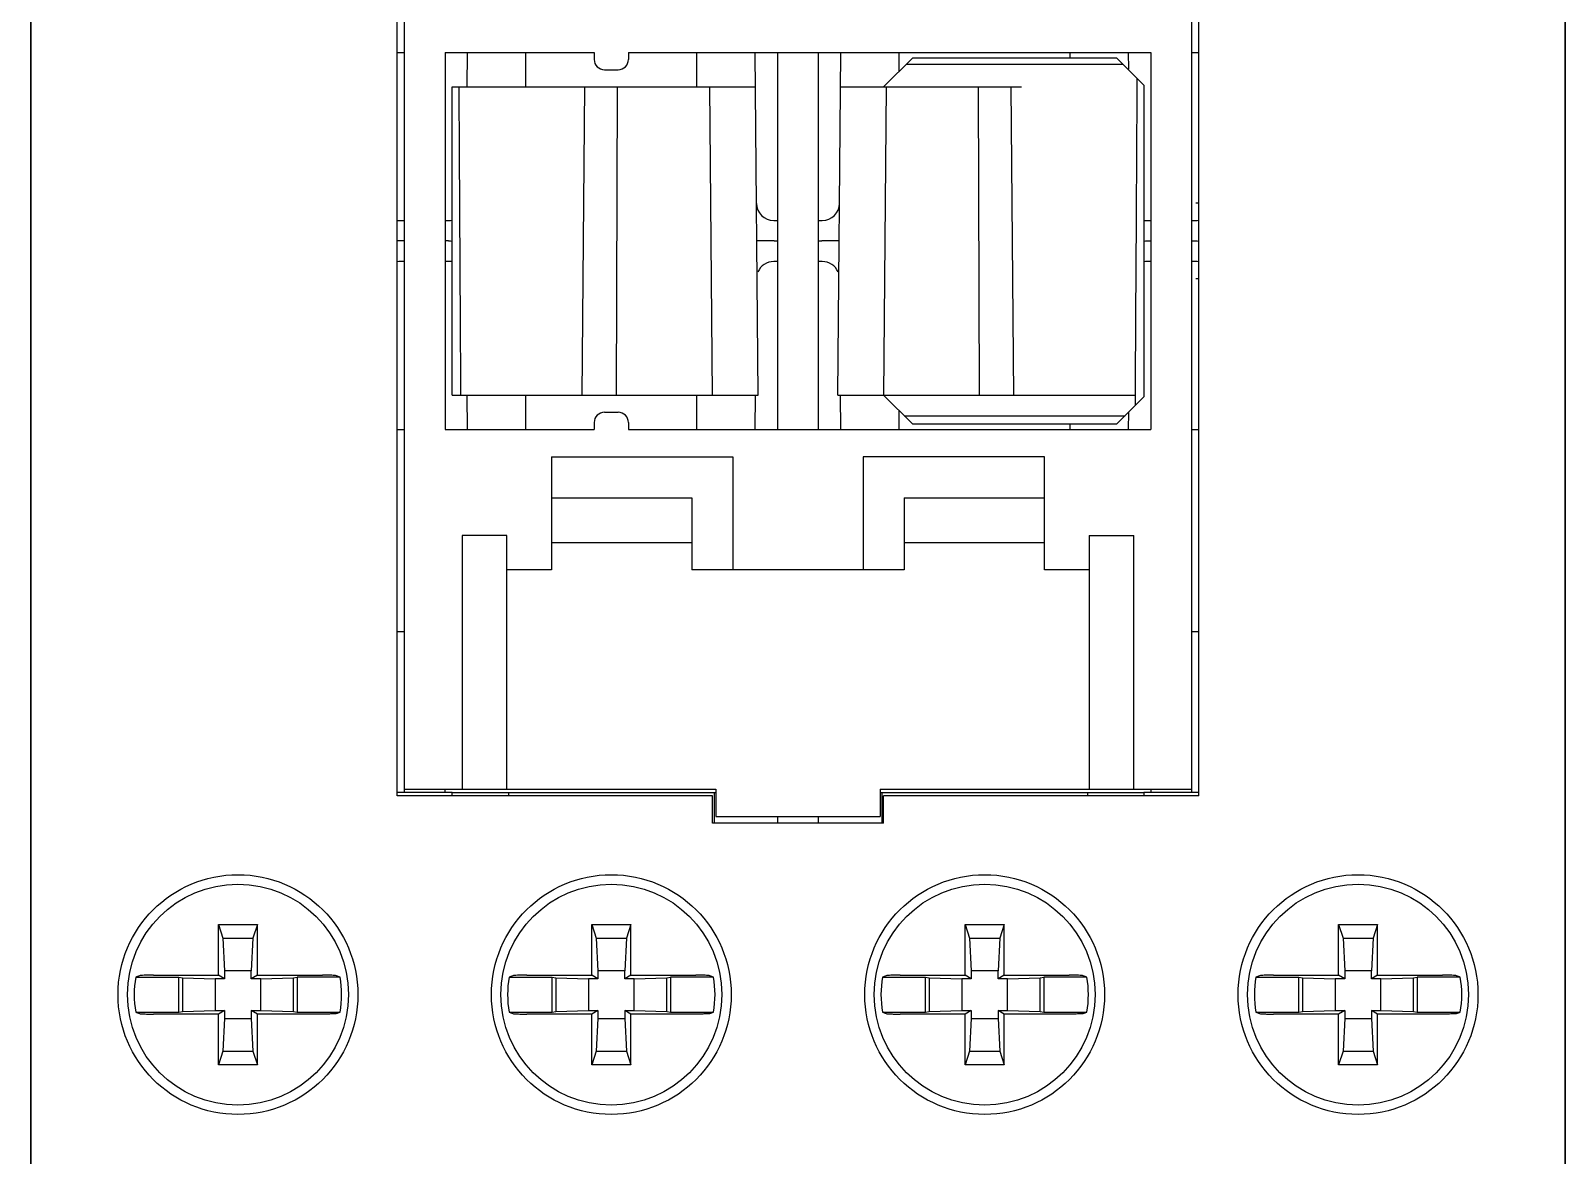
# Model space of a CAD drawing. Header units: millimetres. Extents: x 12275 to 14043, y 11466 to 13479.
# Drawn here: x 12980.82 to 13015.46, y 12927.78 to 12953.16 of the extents above; entities that cross this region are included whole.
import ezdxf

# ---------------------------------------------------------------- set-up
doc = ezdxf.new("R2010")
doc.units = ezdxf.units.MM

msp = doc.modelspace()

# ---------------------------------------------------------------- linework, layer by layer
at = {"color": 0, "linetype": 'Continuous'}
for p, q in [((12980.82408, 12926.38279), (12980.82408, 12970.44953)), ((12980.82408, 12970.44953), (12980.82408, 12926.38279)), ((13015.459, 12926.38279), (13015.459, 12970.44953)), ((13015.459, 12970.44953), (13015.459, 12926.38279)), ((12989.09626, 12935.89193), (12989.09626, 12960.94039)), ((12989.25088, 12960.86308), (12989.25088, 12935.96924)), ((13007.0322, 12935.96924), (13007.0322, 12960.86308)), ((13007.18682, 12935.89193), (13007.18682, 12960.94039)), ((12989.09626, 12952.66822), (12989.25088, 12952.66822)), ((12990.1786, 12952.66822), (12990.1786, 12944.16411)), ((12990.1786, 12952.66822), (12993.54159, 12952.66822)), ((12990.67282, 12951.89512), (12990.67957, 12952.66822)), ((12991.99539, 12951.89512), (12991.99539, 12952.66822)), ((12993.54159, 12952.66822), (12993.54159, 12952.5136)), ((12994.31469, 12952.66822), (12994.31469, 12952.5136)), ((12994.31469, 12952.66822), (13006.10448, 12952.66822)), ((12995.86089, 12951.89512), (12995.86089, 12952.66822)), ((12997.24418, 12944.93721), (12997.17671, 12952.66822)), ((12997.67768, 12952.66822), (12997.67768, 12944.16411)), ((12998.6054, 12944.16411), (12998.6054, 12952.66822)), ((12999.0389, 12944.93721), (12999.10637, 12952.66822)), ((13000.07429, 12951.89512), (13000.73143, 12952.55225)), ((13000.42219, 12952.24301), (13000.42219, 12952.66822)), ((13000.73143, 12952.55225), (13005.33138, 12952.55225)), ((13004.28769, 12952.55225), (13004.28769, 12952.66822)), ((13005.94986, 12951.93377), (13005.33138, 12952.55225)), ((13005.6068, 12952.29182), (13005.60351, 12952.66822)), ((13006.10448, 12952.66822), (13006.10448, 12944.16411)), ((13007.0322, 12952.66822), (13007.18682, 12952.66822)), ((12993.77352, 12952.28167), (12994.08276, 12952.28167)), ((13005.48201, 12952.40162), (13000.5808, 12952.40162)), ((12990.33322, 12944.93721), (12990.33322, 12951.89512)), ((12990.33322, 12951.89512), (12997.18346, 12951.89512)), ((12993.27101, 12944.93721), (12993.33173, 12951.89512)), ((12994.04411, 12944.93721), (12994.06926, 12951.89512)), ((12996.20879, 12944.93721), (12996.14807, 12951.89512)), ((12999.09962, 12951.89512), (13003.18328, 12951.89512)), ((13000.13501, 12951.89512), (13000.07429, 12944.93721)), ((13002.23897, 12944.93721), (13002.21382, 12951.89512)), ((13003.01208, 12944.93721), (13002.95135, 12951.89512)), ((13005.94986, 12951.93377), (13005.94986, 12944.89856)), ((13007.18682, 12949.26596), (13007.11692, 12949.26657)), ((12989.09626, 12948.88002), (12989.25088, 12948.88002)), ((12990.1786, 12948.88002), (12990.26332, 12948.88002)), ((12997.59296, 12948.88002), (12997.67768, 12948.88002)), ((12998.6054, 12948.88002), (12998.69012, 12948.88002)), ((13005.94986, 12948.88002), (13006.10448, 12948.88002)), ((13007.0322, 12948.88002), (13007.11692, 12948.88002)), ((12989.25088, 12948.41616), (12989.17356, 12948.41616)), ((12990.25593, 12948.41616), (12990.1786, 12948.41616)), ((12997.60036, 12948.41616), (12997.21382, 12948.41616)), ((12997.60036, 12948.41616), (12997.67768, 12948.41616)), ((12998.6054, 12948.41616), (12998.68273, 12948.41616)), ((12999.06926, 12948.41616), (12998.68273, 12948.41616)), ((13006.02715, 12948.41616), (13006.10448, 12948.41616)), ((13007.0322, 12948.41616), (13007.10952, 12948.41616)), ((12989.25088, 12947.9523), (12989.16617, 12947.9523)), ((12990.33322, 12947.9523), (12990.1786, 12947.9523)), ((12997.67768, 12947.9523), (12997.59296, 12947.9523)), ((12998.69012, 12947.9523), (12998.6054, 12947.9523)), ((13006.10448, 12947.9523), (13006.01976, 12947.9523)), ((13007.11692, 12947.9523), (13007.0322, 12947.9523)), ((13007.11692, 12947.56575), (13007.18682, 12947.56636)), ((12990.33322, 12944.93721), (12997.24418, 12944.93721)), ((12990.67957, 12944.16411), (12990.67282, 12944.93721)), ((12991.99539, 12944.16411), (12991.99539, 12944.93721)), ((12995.86089, 12944.16411), (12995.86089, 12944.93721)), ((12997.17671, 12944.16411), (12997.18346, 12944.93721)), ((12999.0389, 12944.93721), (13005.75658, 12944.93721)), ((12999.10637, 12944.16411), (12999.09962, 12944.93721)), ((13000.73143, 12944.28007), (13000.07429, 12944.93721)), ((13005.33138, 12944.28007), (13005.94986, 12944.89856)), ((13005.758, 12944.70669), (13005.75658, 12944.93721)), ((12993.77352, 12944.55066), (12994.08276, 12944.55066)), ((13000.42219, 12944.16411), (13000.42219, 12944.58932)), ((13000.54101, 12944.4705), (13005.5218, 12944.4705)), ((13005.60351, 12944.16411), (13005.60693, 12944.55562)), ((12989.09626, 12944.16411), (12989.25088, 12944.16411)), ((12990.1786, 12944.16411), (12993.54159, 12944.16411)), ((12993.54159, 12944.31873), (12993.54159, 12944.16411)), ((12994.31469, 12944.31873), (12994.31469, 12944.16411)), ((12994.31469, 12944.16411), (13006.10448, 12944.16411)), ((13005.33138, 12944.28007), (13000.73143, 12944.28007)), ((13004.28769, 12944.16411), (13004.28769, 12944.28007)), ((13007.0322, 12944.16411), (13007.18682, 12944.16411)), ((12992.57522, 12943.54563), (12992.57522, 12940.9944)), ((12992.57522, 12943.54563), (12996.67265, 12943.54563)), ((12996.67265, 12943.54563), (12996.67265, 12940.9944)), ((12999.61043, 12943.54563), (12999.61043, 12940.9944)), ((13003.70787, 12943.54563), (12999.61043, 12943.54563)), ((13003.70787, 12940.9944), (13003.70787, 12943.54563)), ((12992.57522, 12942.61791), (12995.74493, 12942.61791)), ((12995.74493, 12942.61791), (12995.74493, 12940.9944)), ((13000.53815, 12942.61791), (13000.53815, 12940.9944)), ((13000.53815, 12942.61791), (13003.70787, 12942.61791)), ((12990.56515, 12941.7675), (12990.56515, 12936.04655)), ((12991.57018, 12941.7675), (12990.56515, 12941.7675)), ((12991.57018, 12936.04655), (12991.57018, 12941.7675)), ((13004.7129, 12941.7675), (13004.7129, 12936.04655)), ((13004.7129, 12941.7675), (13005.71793, 12941.7675)), ((13005.71793, 12936.04655), (13005.71793, 12941.7675)), ((12992.57522, 12941.61288), (12995.74493, 12941.61288)), ((13000.53815, 12941.61288), (13003.70787, 12941.61288)), ((12992.57522, 12940.9944), (12991.57018, 12940.9944)), ((13000.53815, 12940.9944), (12995.74493, 12940.9944)), ((13004.7129, 12940.9944), (13003.70787, 12940.9944)), ((12989.09626, 12939.60282), (12989.25088, 12939.60282)), ((13007.0322, 12939.60282), (13007.18682, 12939.60282)), ((12990.33322, 12935.96924), (12989.09626, 12935.96924)), ((12996.20879, 12935.89193), (12989.09626, 12935.89193)), ((12989.25088, 12936.04655), (12996.2861, 12936.04655)), ((12990.1786, 12935.96924), (12990.1786, 12936.04655)), ((12990.33322, 12935.89193), (12990.33322, 12935.96924)), ((12990.33322, 12935.96924), (12996.2861, 12935.96924)), ((12991.60884, 12935.96924), (12991.60884, 12935.89193)), ((12996.20879, 12935.27345), (12996.20879, 12935.89193)), ((12996.24744, 12935.96924), (12996.24744, 12935.27345)), ((12996.2861, 12936.04655), (12996.2861, 12935.42807)), ((12999.99698, 12936.04655), (12999.99698, 12935.42807)), ((12999.99698, 12936.04655), (13007.0322, 12936.04655)), ((12999.99698, 12935.96924), (13005.94986, 12935.96924)), ((13000.03564, 12935.96924), (13000.03564, 12935.27345)), ((13000.07429, 12935.27345), (13000.07429, 12935.89193)), ((13007.18682, 12935.89193), (13000.07429, 12935.89193)), ((13004.67424, 12935.96924), (13004.67424, 12935.89193)), ((13005.94986, 12935.96924), (13005.94986, 12935.89193)), ((13007.18682, 12935.96924), (13005.94986, 12935.96924)), ((13006.10448, 12936.04655), (13006.10448, 12935.96924)), ((13000.07429, 12935.27345), (12996.20879, 12935.27345)), ((12996.2861, 12935.42807), (12999.99698, 12935.42807)), ((12997.67768, 12935.42807), (12997.67768, 12935.27345)), ((12998.6054, 12935.27345), (12998.6054, 12935.42807)), ((12985.06068, 12931.84862), (12985.06068, 12932.9928)), ((12985.06068, 12932.9928), (12985.16213, 12932.68208)), ((12985.06068, 12932.9928), (12985.94201, 12932.9928)), ((12985.16213, 12932.68208), (12985.19933, 12931.9456)), ((12985.16213, 12932.68208), (12985.84056, 12932.68208)), ((12985.84056, 12932.68208), (12985.80335, 12931.9456)), ((12985.94201, 12932.9928), (12985.84056, 12932.68208)), ((12985.94201, 12931.84862), (12985.94201, 12932.9928)), ((12993.48747, 12931.84862), (12993.48747, 12932.9928)), ((12993.48747, 12932.9928), (12993.58893, 12932.68208)), ((12993.48747, 12932.9928), (12994.36881, 12932.9928)), ((12993.58893, 12932.68208), (12993.62613, 12931.9456)), ((12993.58893, 12932.68208), (12994.26735, 12932.68208)), ((12994.26735, 12932.68208), (12994.23015, 12931.9456)), ((12994.36881, 12932.9928), (12994.26735, 12932.68208)), ((12994.36881, 12931.84862), (12994.36881, 12932.9928)), ((13001.91427, 12931.84862), (13001.91427, 12932.9928)), ((13001.91427, 12932.9928), (13002.01573, 12932.68208)), ((13001.91427, 12932.9928), (13002.79561, 12932.9928)), ((13002.01573, 12932.68208), (13002.05293, 12931.9456)), ((13002.01573, 12932.68208), (13002.69415, 12932.68208)), ((13002.69415, 12932.68208), (13002.65695, 12931.9456)), ((13002.79561, 12932.9928), (13002.69415, 12932.68208)), ((13002.79561, 12931.84862), (13002.79561, 12932.9928)), ((13010.34107, 12931.84862), (13010.34107, 12932.9928)), ((13010.34107, 12932.9928), (13010.44253, 12932.68208)), ((13010.34107, 12932.9928), (13011.2224, 12932.9928)), ((13010.44253, 12932.68208), (13010.47973, 12931.9456)), ((13010.44253, 12932.68208), (13011.12095, 12932.68208)), ((13011.12095, 12932.68208), (13011.08375, 12931.9456)), ((13011.2224, 12932.9928), (13011.12095, 12932.68208)), ((13011.2224, 12931.84862), (13011.2224, 12932.9928)), ((12983.19452, 12931.80405), (12984.16507, 12931.80405)), ((12983.59417, 12931.84862), (12985.06068, 12931.84862)), ((12984.16507, 12931.01185), (12984.16507, 12931.80405)), ((12984.16507, 12931.80405), (12984.24793, 12931.78784)), ((12984.24793, 12931.78784), (12984.24793, 12931.02806)), ((12984.24793, 12931.78784), (12984.98441, 12931.76556)), ((12984.98441, 12931.76556), (12984.98441, 12931.05034)), ((12985.19933, 12931.76556), (12984.98441, 12931.76556)), ((12985.19933, 12931.76556), (12985.06068, 12931.84862)), ((12985.19933, 12931.9456), (12985.19933, 12931.76556)), ((12985.80335, 12931.9456), (12985.19933, 12931.9456)), ((12985.80335, 12931.76556), (12985.80335, 12931.9456)), ((12985.94201, 12931.84862), (12985.80335, 12931.76556)), ((12986.01828, 12931.76556), (12985.80335, 12931.76556)), ((12985.94201, 12931.84862), (12987.40852, 12931.84862)), ((12986.01828, 12931.76556), (12986.75476, 12931.78784)), ((12986.01828, 12931.05034), (12986.01828, 12931.76556)), ((12986.75476, 12931.78784), (12986.83762, 12931.80405)), ((12986.75476, 12931.02806), (12986.75476, 12931.78784)), ((12986.83762, 12931.80405), (12986.83762, 12931.01185)), ((12987.80816, 12931.80405), (12986.83762, 12931.80405)), ((12991.62132, 12931.80405), (12992.59187, 12931.80405)), ((12992.02097, 12931.84862), (12993.48747, 12931.84862)), ((12992.59187, 12931.01185), (12992.59187, 12931.80405)), ((12992.59187, 12931.80405), (12992.67473, 12931.78784)), ((12992.67473, 12931.78784), (12992.67473, 12931.02806)), ((12992.67473, 12931.78784), (12993.41121, 12931.76556)), ((12993.41121, 12931.76556), (12993.41121, 12931.05034)), ((12993.62613, 12931.76556), (12993.41121, 12931.76556)), ((12993.62613, 12931.76556), (12993.48747, 12931.84862)), ((12993.62613, 12931.9456), (12993.62613, 12931.76556)), ((12994.23015, 12931.9456), (12993.62613, 12931.9456)), ((12994.23015, 12931.76556), (12994.23015, 12931.9456)), ((12994.36881, 12931.84862), (12994.23015, 12931.76556)), ((12994.44508, 12931.76556), (12994.23015, 12931.76556)), ((12994.36881, 12931.84862), (12995.83532, 12931.84862)), ((12994.44508, 12931.76556), (12995.18156, 12931.78784)), ((12994.44508, 12931.05034), (12994.44508, 12931.76556)), ((12995.18156, 12931.78784), (12995.26442, 12931.80405)), ((12995.18156, 12931.02806), (12995.18156, 12931.78784)), ((12995.26442, 12931.80405), (12995.26442, 12931.01185)), ((12996.23496, 12931.80405), (12995.26442, 12931.80405)), ((13000.04812, 12931.80405), (13001.01866, 12931.80405)), ((13000.44776, 12931.84862), (13001.91427, 12931.84862)), ((13001.01866, 12931.01185), (13001.01866, 12931.80405)), ((13001.01866, 12931.80405), (13001.10153, 12931.78784)), ((13001.10153, 12931.78784), (13001.10153, 12931.02806)), ((13001.10153, 12931.78784), (13001.838, 12931.76556)), ((13001.838, 12931.76556), (13001.838, 12931.05034)), ((13002.05293, 12931.76556), (13001.838, 12931.76556)), ((13002.05293, 12931.76556), (13001.91427, 12931.84862)), ((13002.05293, 12931.9456), (13002.05293, 12931.76556)), ((13002.65695, 12931.9456), (13002.05293, 12931.9456)), ((13002.65695, 12931.76556), (13002.65695, 12931.9456)), ((13002.79561, 12931.84862), (13002.65695, 12931.76556)), ((13002.87188, 12931.76556), (13002.65695, 12931.76556)), ((13002.79561, 12931.84862), (13004.26212, 12931.84862)), ((13002.87188, 12931.76556), (13003.60835, 12931.78784)), ((13002.87188, 12931.05034), (13002.87188, 12931.76556)), ((13003.60835, 12931.78784), (13003.69121, 12931.80405)), ((13003.60835, 12931.02806), (13003.60835, 12931.78784)), ((13003.69121, 12931.80405), (13003.69121, 12931.01185)), ((13004.66176, 12931.80405), (13003.69121, 12931.80405)), ((13008.47492, 12931.80405), (13009.44546, 12931.80405)), ((13008.87456, 12931.84862), (13010.34107, 12931.84862)), ((13009.44546, 12931.01185), (13009.44546, 12931.80405)), ((13009.44546, 12931.80405), (13009.52832, 12931.78784)), ((13009.52832, 12931.78784), (13009.52832, 12931.02806)), ((13009.52832, 12931.78784), (13010.2648, 12931.76556)), ((13010.2648, 12931.76556), (13010.2648, 12931.05034)), ((13010.47973, 12931.76556), (13010.2648, 12931.76556)), ((13010.47973, 12931.76556), (13010.34107, 12931.84862)), ((13010.47973, 12931.9456), (13010.47973, 12931.76556)), ((13011.08375, 12931.9456), (13010.47973, 12931.9456)), ((13011.08375, 12931.76556), (13011.08375, 12931.9456)), ((13011.2224, 12931.84862), (13011.08375, 12931.76556)), ((13011.29867, 12931.76556), (13011.08375, 12931.76556)), ((13011.2224, 12931.84862), (13012.68891, 12931.84862)), ((13011.29867, 12931.76556), (13012.03515, 12931.78784)), ((13011.29867, 12931.05034), (13011.29867, 12931.76556)), ((13012.03515, 12931.78784), (13012.11801, 12931.80405)), ((13012.03515, 12931.02806), (13012.03515, 12931.78784)), ((13012.11801, 12931.80405), (13012.11801, 12931.01185)), ((13013.08856, 12931.80405), (13012.11801, 12931.80405)), ((12983.19452, 12931.01185), (12984.16507, 12931.01185)), ((12985.06068, 12930.96728), (12983.59417, 12930.96728)), ((12984.16507, 12931.01185), (12984.24793, 12931.02806)), ((12984.24793, 12931.02806), (12984.98441, 12931.05034)), ((12984.98441, 12931.05034), (12985.19933, 12931.05034)), ((12985.19933, 12931.05034), (12985.06068, 12930.96728)), ((12985.06068, 12929.82309), (12985.06068, 12930.96728)), ((12985.19933, 12931.05034), (12985.19933, 12930.8703)), ((12985.80335, 12931.05034), (12985.80335, 12930.8703)), ((12985.94201, 12930.96728), (12985.80335, 12931.05034)), ((12985.80335, 12931.05034), (12986.01828, 12931.05034)), ((12985.94201, 12929.82309), (12985.94201, 12930.96728)), ((12987.40852, 12930.96728), (12985.94201, 12930.96728)), ((12986.01828, 12931.05034), (12986.75476, 12931.02806)), ((12986.75476, 12931.02806), (12986.83762, 12931.01185)), ((12986.83762, 12931.01185), (12987.80816, 12931.01185)), ((12991.62132, 12931.01185), (12992.59187, 12931.01185)), ((12993.48747, 12930.96728), (12992.02097, 12930.96728)), ((12992.59187, 12931.01185), (12992.67473, 12931.02806)), ((12992.67473, 12931.02806), (12993.41121, 12931.05034)), ((12993.41121, 12931.05034), (12993.62613, 12931.05034)), ((12993.62613, 12931.05034), (12993.48747, 12930.96728)), ((12993.48747, 12929.82309), (12993.48747, 12930.96728)), ((12993.62613, 12931.05034), (12993.62613, 12930.8703)), ((12994.23015, 12931.05034), (12994.23015, 12930.8703)), ((12994.36881, 12930.96728), (12994.23015, 12931.05034)), ((12994.23015, 12931.05034), (12994.44508, 12931.05034)), ((12994.36881, 12929.82309), (12994.36881, 12930.96728)), ((12995.83532, 12930.96728), (12994.36881, 12930.96728)), ((12994.44508, 12931.05034), (12995.18156, 12931.02806)), ((12995.18156, 12931.02806), (12995.26442, 12931.01185)), ((12995.26442, 12931.01185), (12996.23496, 12931.01185)), ((13000.04812, 12931.01185), (13001.01866, 12931.01185)), ((13001.91427, 12930.96728), (13000.44776, 12930.96728)), ((13001.01866, 12931.01185), (13001.10153, 12931.02806)), ((13001.10153, 12931.02806), (13001.838, 12931.05034)), ((13001.838, 12931.05034), (13002.05293, 12931.05034)), ((13002.05293, 12931.05034), (13001.91427, 12930.96728)), ((13001.91427, 12929.82309), (13001.91427, 12930.96728)), ((13002.05293, 12931.05034), (13002.05293, 12930.8703)), ((13002.65695, 12931.05034), (13002.65695, 12930.8703)), ((13002.65695, 12931.05034), (13002.87188, 12931.05034)), ((13002.79561, 12930.96728), (13002.65695, 12931.05034)), ((13002.79561, 12929.82309), (13002.79561, 12930.96728)), ((13004.26212, 12930.96728), (13002.79561, 12930.96728)), ((13002.87188, 12931.05034), (13003.60835, 12931.02806)), ((13003.60835, 12931.02806), (13003.69121, 12931.01185)), ((13003.69121, 12931.01185), (13004.66176, 12931.01185)), ((13008.47492, 12931.01185), (13009.44546, 12931.01185)), ((13010.34107, 12930.96728), (13008.87456, 12930.96728)), ((13009.44546, 12931.01185), (13009.52832, 12931.02806)), ((13009.52832, 12931.02806), (13010.2648, 12931.05034)), ((13010.2648, 12931.05034), (13010.47973, 12931.05034)), ((13010.47973, 12931.05034), (13010.34107, 12930.96728)), ((13010.34107, 12929.82309), (13010.34107, 12930.96728)), ((13010.47973, 12931.05034), (13010.47973, 12930.8703)), ((13011.08375, 12931.05034), (13011.08375, 12930.8703)), ((13011.08375, 12931.05034), (13011.29867, 12931.05034)), ((13011.2224, 12930.96728), (13011.08375, 12931.05034)), ((13011.2224, 12929.82309), (13011.2224, 12930.96728)), ((13012.68891, 12930.96728), (13011.2224, 12930.96728)), ((13011.29867, 12931.05034), (13012.03515, 12931.02806)), ((13012.03515, 12931.02806), (13012.11801, 12931.01185)), ((13012.11801, 12931.01185), (13013.08856, 12931.01185)), ((12985.19933, 12930.8703), (12985.16213, 12930.13382)), ((12985.19933, 12930.8703), (12985.80335, 12930.8703)), ((12985.80335, 12930.8703), (12985.84056, 12930.13382)), ((12993.62613, 12930.8703), (12993.58893, 12930.13382)), ((12993.62613, 12930.8703), (12994.23015, 12930.8703)), ((12994.23015, 12930.8703), (12994.26735, 12930.13382)), ((13002.05293, 12930.8703), (13002.01573, 12930.13382)), ((13002.05293, 12930.8703), (13002.65695, 12930.8703)), ((13002.65695, 12930.8703), (13002.69415, 12930.13382)), ((13010.47973, 12930.8703), (13010.44253, 12930.13382)), ((13010.47973, 12930.8703), (13011.08375, 12930.8703)), ((13011.08375, 12930.8703), (13011.12095, 12930.13382)), ((12985.16213, 12930.13382), (12985.06068, 12929.82309)), ((12985.16213, 12930.13382), (12985.84056, 12930.13382)), ((12985.84056, 12930.13382), (12985.94201, 12929.82309)), ((12993.58893, 12930.13382), (12993.48747, 12929.82309)), ((12993.58893, 12930.13382), (12994.26735, 12930.13382)), ((12994.26735, 12930.13382), (12994.36881, 12929.82309)), ((13002.01573, 12930.13382), (13001.91427, 12929.82309)), ((13002.01573, 12930.13382), (13002.69415, 12930.13382)), ((13002.69415, 12930.13382), (13002.79561, 12929.82309)), ((13010.44253, 12930.13382), (13010.34107, 12929.82309)), ((13010.44253, 12930.13382), (13011.12095, 12930.13382)), ((13011.12095, 12930.13382), (13011.2224, 12929.82309)), ((12985.94201, 12929.82309), (12985.06068, 12929.82309)), ((12994.36881, 12929.82309), (12993.48747, 12929.82309)), ((13002.79561, 12929.82309), (13001.91427, 12929.82309)), ((13011.2224, 12929.82309), (13010.34107, 12929.82309))]:
    msp.add_line(p, q, dxfattribs=at)
for centre, radius in [((12985.50134, 12931.40795), 2.70585), ((12993.92814, 12931.40795), 2.70585), ((13002.35494, 12931.40795), 2.70585), ((13010.78174, 12931.40795), 2.70585), ((12985.50134, 12931.40795), 2.49325), ((12993.92814, 12931.40795), 2.49325), ((13002.35494, 12931.40795), 2.49325), ((13010.78174, 12931.40795), 2.49325)]:
    msp.add_circle(centre, radius, dxfattribs=at)
for centre, radius, start, end in [((12993.77352, 12952.5136), 0.23193, 180, 270), ((12994.08276, 12952.5136), 0.23193, 270, 0), ((12997.59296, 12949.26657), 0.38655, 180.5, 270), ((12998.69012, 12949.26657), 0.38655, 270, 359.5), ((12989.16617, 12949.26657), 0.38655, 259.344902, 270), ((12990.26332, 12949.26657), 0.38655, 270, 280.700936), ((13006.01976, 12949.26657), 0.38655, 259.344957, 270), ((13007.11692, 12949.26657), 0.38655, 270, 280.700881), ((12988.88617, 12917.33883), 31.07867, 89.470175, 89.615441), ((12990.54331, 12979.49348), 31.07865, 269.470175, 269.61544), ((13005.73842, 12979.67442), 31.25959, 270.384793, 270.529226), ((13007.39691, 12979.49347), 31.07863, 269.470175, 269.615439), ((12989.16617, 12947.56575), 0.38655, 90, 100.700991), ((12990.26332, 12947.56575), 0.38655, 79.344951, 90), ((12997.59296, 12947.56575), 0.38655, 90, 156.92019), ((12998.69012, 12947.56575), 0.38655, 23.058578, 90), ((13006.01976, 12947.56575), 0.38655, 90, 100.700936), ((13007.11692, 12947.56575), 0.38655, 79.345012, 90), ((12993.77352, 12944.31873), 0.23193, 90, 180), ((12994.08276, 12944.31873), 0.23193, 0, 90), ((12985.50134, 12931.40795), 2.34058, 170.25687, 189.74313), ((12992.09182, 12907.60023), 25.78734, 109.986193, 110.183378), ((12978.91086, 12907.60033), 25.78724, 69.816543, 70.013728), ((12985.50134, 12931.40795), 2.34058, 350.25687, 9.74313), ((12993.92814, 12931.40795), 2.34058, 170.25687, 189.74313), ((13000.51862, 12907.60023), 25.78734, 109.986193, 110.183378), ((12987.33766, 12907.60033), 25.78724, 69.816543, 70.013728), ((12993.92814, 12931.40795), 2.34058, 350.25687, 9.74313), ((13002.35494, 12931.40795), 2.34058, 170.25687, 189.74313), ((13008.94542, 12907.60023), 25.78734, 109.986193, 110.183378), ((12995.76446, 12907.60033), 25.78724, 69.816543, 70.013728), ((13002.35494, 12931.40795), 2.34058, 350.25687, 9.74313), ((13010.78174, 12931.40795), 2.34058, 170.25687, 189.74313), ((13017.37222, 12907.60023), 25.78734, 109.986193, 110.183378), ((13004.19126, 12907.60033), 25.78724, 69.816543, 70.013728), ((13010.78174, 12931.40795), 2.34058, 350.25687, 9.74313), ((12992.09212, 12955.21636), 25.78809, 249.816546, 250.013725), ((12978.91057, 12955.21647), 25.78819, 289.986196, 290.183375), ((13000.51891, 12955.21636), 25.78809, 249.816546, 250.013725), ((12987.33737, 12955.21647), 25.78819, 289.986196, 290.183375), ((13008.94571, 12955.21636), 25.78809, 249.816546, 250.013725), ((12995.76417, 12955.21647), 25.78819, 289.986196, 290.183375), ((13017.37251, 12955.21636), 25.78809, 249.816546, 250.013725), ((13004.19096, 12955.21647), 25.78819, 289.986196, 290.183375)]:
    msp.add_arc(centre, radius, start, end, dxfattribs=at)
for centre, start_param, end_param in [((13004.8082, 13021.40851), -2.18398617, -2.11961621), ((12991.47488, 13021.40851), -4.16188375, -4.09919913)]:
    msp.add_ellipse(centre, major_axis=(0, 132.88285), ratio=0.00872687, start_param=start_param, end_param=end_param, dxfattribs=at)
for points, knots in [([(12983.59417, 12931.84862), (12983.55718, 12931.84862), (12983.48771, 12931.84785), (12983.39405, 12931.84587), (12983.32606, 12931.84065), (12983.28934, 12931.83869), (12983.27788, 12931.83452)], [0, 0, 0, 0, 0.35018389, 0.65823196, 0.88449328, 1, 1, 1, 1]), ([(12987.72481, 12931.83452), (12987.71334, 12931.83869), (12987.67662, 12931.84065), (12987.60864, 12931.84587), (12987.51498, 12931.84785), (12987.44551, 12931.84862), (12987.40852, 12931.84862)], [0, 0, 0, 0, 0.11550834, 0.34177121, 0.64981799, 1, 1, 1, 1]), ([(12992.02097, 12931.84862), (12991.98397, 12931.84862), (12991.9145, 12931.84785), (12991.82085, 12931.84587), (12991.75286, 12931.84065), (12991.71614, 12931.83869), (12991.70467, 12931.83452)], [0, 0, 0, 0, 0.35018389, 0.65823196, 0.88449328, 1, 1, 1, 1]), ([(12996.15161, 12931.83452), (12996.14014, 12931.83869), (12996.10342, 12931.84065), (12996.03543, 12931.84587), (12995.94178, 12931.84785), (12995.87231, 12931.84862), (12995.83532, 12931.84862)], [0, 0, 0, 0, 0.11550834, 0.34177121, 0.64981799, 1, 1, 1, 1]), ([(13000.44776, 12931.84862), (13000.41077, 12931.84862), (13000.3413, 12931.84785), (13000.24765, 12931.84587), (13000.17966, 12931.84065), (13000.14294, 12931.83869), (13000.13147, 12931.83452)], [0, 0, 0, 0, 0.35018389, 0.65823196, 0.88449328, 1, 1, 1, 1]), ([(13004.57841, 12931.83452), (13004.56694, 12931.83869), (13004.53022, 12931.84065), (13004.46223, 12931.84587), (13004.36858, 12931.84785), (13004.29911, 12931.84862), (13004.26212, 12931.84862)], [0, 0, 0, 0, 0.11550834, 0.34177121, 0.64981799, 1, 1, 1, 1]), ([(13008.87456, 12931.84862), (13008.83757, 12931.84862), (13008.7681, 12931.84785), (13008.67444, 12931.84587), (13008.60646, 12931.84065), (13008.56974, 12931.83869), (13008.55827, 12931.83452)], [0, 0, 0, 0, 0.35018389, 0.65823196, 0.88449328, 1, 1, 1, 1]), ([(13013.00521, 12931.83452), (13012.99374, 12931.83869), (13012.95702, 12931.84065), (13012.88903, 12931.84587), (13012.79537, 12931.84785), (13012.72591, 12931.84862), (13012.68891, 12931.84862)], [0, 0, 0, 0, 0.11550834, 0.34177121, 0.64981799, 1, 1, 1, 1]), ([(12983.27788, 12930.98137), (12983.28934, 12930.9772), (12983.32611, 12930.97524), (12983.39412, 12930.97005), (12983.48778, 12930.96805), (12983.5572, 12930.96728), (12983.59417, 12930.96728)], [0, 0, 0, 0, 0.1154813, 0.34222953, 0.65000939, 1, 1, 1, 1]), ([(12987.72481, 12930.98137), (12987.71334, 12930.9772), (12987.67662, 12930.97525), (12987.60864, 12930.97003), (12987.51498, 12930.96804), (12987.44551, 12930.96728), (12987.40852, 12930.96728)], [0, 0, 0, 0, 0.11550846, 0.34177083, 0.64981877, 1, 1, 1, 1]), ([(12991.70467, 12930.98137), (12991.71614, 12930.9772), (12991.75291, 12930.97524), (12991.82092, 12930.97005), (12991.91457, 12930.96805), (12991.98399, 12930.96728), (12992.02097, 12930.96728)], [0, 0, 0, 0, 0.1154813, 0.34222953, 0.65000939, 1, 1, 1, 1]), ([(12996.15161, 12930.98137), (12996.14014, 12930.9772), (12996.10342, 12930.97525), (12996.03543, 12930.97003), (12995.94178, 12930.96804), (12995.87231, 12930.96728), (12995.83532, 12930.96728)], [0, 0, 0, 0, 0.11550846, 0.34177083, 0.64981877, 1, 1, 1, 1]), ([(13000.13147, 12930.98137), (13000.14294, 12930.9772), (13000.1797, 12930.97524), (13000.24771, 12930.97005), (13000.34137, 12930.96805), (13000.41079, 12930.96728), (13000.44776, 12930.96728)], [0, 0, 0, 0, 0.1154813, 0.34222953, 0.65000939, 1, 1, 1, 1]), ([(13004.57841, 12930.98137), (13004.56694, 12930.9772), (13004.53022, 12930.97525), (13004.46223, 12930.97003), (13004.36858, 12930.96804), (13004.29911, 12930.96728), (13004.26212, 12930.96728)], [0, 0, 0, 0, 0.11550846, 0.34177083, 0.64981877, 1, 1, 1, 1]), ([(13008.55827, 12930.98137), (13008.56973, 12930.9772), (13008.6065, 12930.97524), (13008.67451, 12930.97005), (13008.76817, 12930.96805), (13008.83759, 12930.96728), (13008.87456, 12930.96728)], [0, 0, 0, 0, 0.1154813, 0.34222953, 0.65000939, 1, 1, 1, 1]), ([(13013.00521, 12930.98137), (13012.99374, 12930.9772), (13012.95702, 12930.97525), (13012.88903, 12930.97003), (13012.79537, 12930.96804), (13012.72591, 12930.96728), (13012.68891, 12930.96728)], [0, 0, 0, 0, 0.11550846, 0.34177083, 0.64981877, 1, 1, 1, 1])]:
    msp.add_open_spline(points, degree=3, knots=knots, dxfattribs=at)

doc.saveas('drawing.dxf')
